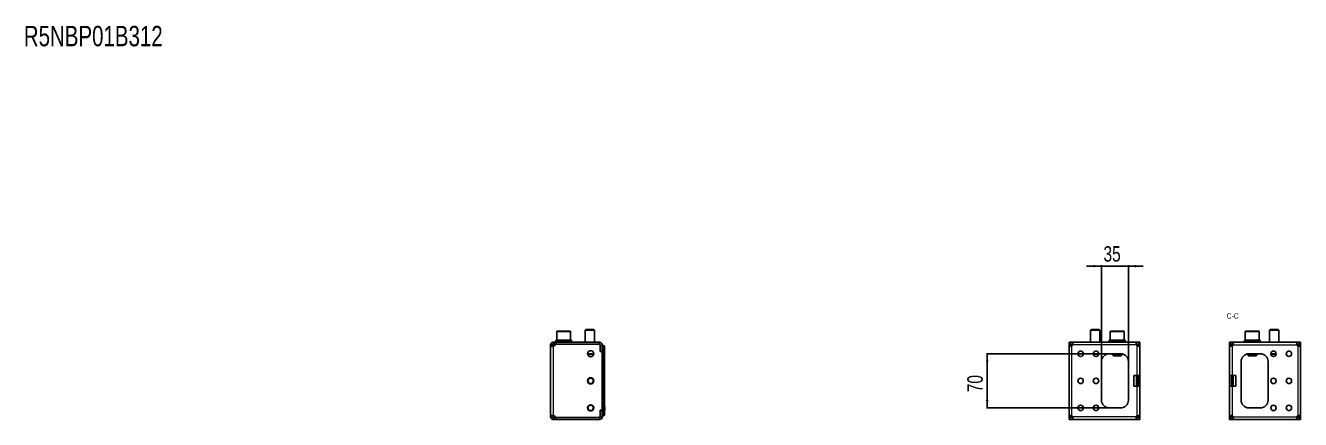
# Model space of a CAD drawing. Header units: millimetres. Extents: x 535 to 3880, y -1571 to 658.
# Drawn here: x 2228 to 3880, y 149 to 658 of the extents above; entities that cross this region are included whole.
import ezdxf

# ---------------------------------------------------------------- set-up
doc = ezdxf.new("R2010")
doc.units = ezdxf.units.MM
doc.layers.add('FORMAT', color=7, linetype='Continuous')
doc.styles.add('SLDTEXTSTYLE0', font='TXT', dxfattribs={"width": 0.75})
doc.dimstyles.new('SLDDIMSTYLE0', dxfattribs={"dimtxt": 20, "dimasz": 10, "dimexe": 0, "dimexo": 0.0625, "dimgap": 5, "dimtad": 2, "dimdec": 1, "dimrnd": 1e-09, "dimzin": 12, "dimdsep": 46, "dimtxsty": 'SLDTEXTSTYLE0', "dimsah": 1, "dimcen": 0.09, "dimadec": 0, "dimazin": 3, "dimtfac": 1, "dimtofl": 0, "dimtmove": 0, "dimatfit": 3, "dimfxl": 0, "dimfrac": 2, "dimtolj": 1, "dimtzin": 12, "dimarcsym": 0})
doc.dimstyles.new('SLDDIMSTYLE1', dxfattribs={"dimtxt": 20, "dimasz": 10, "dimexe": 0, "dimexo": 0.0625, "dimgap": 5, "dimtad": 2, "dimdec": 1, "dimrnd": 1e-09, "dimzin": 12, "dimdsep": 46, "dimtxsty": 'SLDTEXTSTYLE0', "dimsah": 1, "dimcen": 0.09, "dimadec": 0, "dimazin": 3, "dimtfac": 1, "dimtmove": 0, "dimatfit": 0, "dimfxl": 0, "dimfrac": 2, "dimtolj": 1, "dimtzin": 12, "dimarcsym": 0})

# ---------------------------------------------------------------- blocks, each defined once
blk = doc.blocks.new('_D_9')
at = {"layer": 'FORMAT'}
for p, q in [((3622.3, 347.1), (3603.1, 347.1)), ((3622.3, 223.6), (3622.3, 348.1)), ((3657.3, 347.1), (3622.3, 347.1)), ((3657.3, 223.6), (3657.3, 348.1)), ((3657.3, 347.1), (3676.5, 347.1))]:
    blk.add_line(p, q, dxfattribs=at)
for points in [[(3622.3, 347.1), (3612.3, 348.6), (3612.3, 345.5)], [(3657.3, 347.1), (3667.3, 345.5), (3667.3, 348.6)]]:
    blk.add_solid(points, dxfattribs=at)
at = {"layer": 'FORMAT', "insert": (3625, 372.9), "char_height": 20, "attachment_point": 1, "style": 'SLDTEXTSTYLE0'}
blk.add_mtext('35', dxfattribs=at)
blk = doc.blocks.new('_D_10')
at = {"layer": 'FORMAT'}
for p, q in [((3632.3, 233.6), (3473.3, 233.6)), ((3474.3, 163.6), (3474.3, 233.6)), ((3632.3, 163.6), (3473.3, 163.6))]:
    blk.add_line(p, q, dxfattribs=at)
for points in [[(3474.3, 233.6), (3472.8, 223.6), (3475.8, 223.6)], [(3474.3, 163.6), (3475.8, 173.6), (3472.8, 173.6)]]:
    blk.add_solid(points, dxfattribs=at)
at = {"layer": 'FORMAT', "insert": (3448.5, 183.8), "char_height": 20, "attachment_point": 1, "rotation": 90, "style": 'SLDTEXTSTYLE0'}
blk.add_mtext('70', dxfattribs=at)

msp = doc.modelspace()

# ---------------------------------------------------------------- linework, layer by layer
at = {"color": 7, "linetype": 'Continuous', "lineweight": 25}
for p, q in [((2954.5, 265.07), (2953.43, 264)), ((2964.35, 265.07), (2954.5, 265.07)), ((2965.43, 264), (2964.35, 265.07)), ((3609.39, 265.07), (3608.31, 264)), ((3619.24, 265.07), (3609.39, 265.07)), ((3620.31, 264), (3619.24, 265.07)), ((3841.39, 265.07), (3840.31, 264)), ((3851.24, 265.07), (3841.39, 265.07)), ((3852.31, 264), (3851.24, 265.07)), ((2911.93, 246.07), (2911.93, 248.57)), ((2914.33, 248.57), (2911.93, 248.57)), ((2914.33, 248.57), (2914.33, 246.07)), ((2914.33, 248.57), (2915.33, 248.57)), ((2915.18, 251.07), (2915.18, 250.07)), ((2915.18, 251.07), (2915.18, 250.82)), ((2915.98, 251.07), (2915.18, 251.07)), ((2915.18, 251.07), (2915.18, 251.07)), ((2915.18, 250.07), (2915.18, 250.32)), ((2915.98, 250.07), (2915.18, 250.07)), ((2915.18, 250.07), (2915.18, 250.07)), ((2971.93, 248.57), (2915.33, 248.57)), ((2915.98, 251.07), (2916.08, 251.07)), ((2915.98, 250.07), (2916.08, 250.07)), ((2916.08, 251.07), (2916.08, 250.82)), ((2918.22, 251.07), (2916.08, 251.07)), ((2916.08, 250.07), (2916.08, 250.32)), ((2918.22, 250.07), (2916.08, 250.07)), ((2916.43, 262.07), (2916.43, 251.07)), ((2917.43, 263.07), (2933.43, 263.07)), ((2918.22, 251.07), (2918.4, 251.07)), ((2918.22, 250.07), (2918.4, 250.07)), ((2918.4, 251.07), (2918.4, 250.82)), ((2921.55, 251.07), (2918.4, 251.07)), ((2918.4, 250.07), (2918.4, 250.32)), ((2921.55, 250.07), (2918.4, 250.07)), ((2919.43, 250.07), (2919.43, 248.57)), ((2921.55, 251.07), (2921.79, 251.07)), ((2921.55, 250.07), (2921.79, 250.07)), ((2921.79, 251.07), (2921.79, 250.82)), ((2925.48, 251.07), (2921.79, 251.07)), ((2921.79, 250.07), (2921.79, 250.32)), ((2925.48, 250.07), (2921.79, 250.07)), ((2925.48, 251.07), (2925.57, 251.07)), ((2925.48, 250.07), (2925.66, 250.07)), ((2925.66, 250.07), (2925.73, 250.07)), ((2925.69, 251.07), (2925.73, 251.07)), ((2925.73, 251.07), (2925.73, 250.82)), ((2929.4, 251.07), (2925.73, 251.07)), ((2925.73, 250.07), (2925.73, 250.32)), ((2929.4, 250.07), (2925.73, 250.07)), ((2929.4, 251.07), (2929.63, 251.07)), ((2929.4, 250.07), (2929.63, 250.07)), ((2929.63, 251.07), (2929.63, 250.82)), ((2932.71, 251.07), (2929.63, 251.07)), ((2929.63, 250.07), (2929.63, 250.32)), ((2932.71, 250.07), (2929.63, 250.07)), ((2931.43, 248.57), (2931.43, 250.07)), ((2932.71, 251.07), (2932.89, 251.07)), ((2932.71, 250.07), (2932.89, 250.07)), ((2932.89, 251.07), (2932.89, 250.82)), ((2934.92, 251.07), (2932.89, 251.07)), ((2932.89, 250.07), (2932.89, 250.32)), ((2934.92, 250.07), (2932.89, 250.07)), ((2934.43, 251.07), (2934.43, 262.07)), ((2934.92, 251.07), (2935.01, 251.07)), ((2934.92, 250.07), (2935.01, 250.07)), ((2935.01, 251.07), (2935.01, 250.82)), ((2935.68, 251.07), (2935.01, 251.07)), ((2935.01, 250.07), (2935.01, 250.32)), ((2935.68, 250.07), (2935.01, 250.07)), ((2935.68, 250.07), (2935.68, 251.07)), ((2953.43, 264), (2953.43, 248.57)), ((2965.43, 264), (2953.43, 264)), ((2965.43, 248.57), (2965.43, 264)), ((3580.31, 246.07), (3580.31, 248.57)), ((3580.31, 248.57), (3581.42, 248.57)), ((3585.15, 248.57), (3581.42, 248.57)), ((3667.48, 248.57), (3585.15, 248.57)), ((3585.15, 248.57), (3585.15, 246.36)), ((3608.31, 264), (3608.31, 248.57)), ((3620.31, 264), (3608.31, 264)), ((3620.31, 248.57), (3620.31, 264)), ((3632.56, 251.07), (3632.56, 250.07)), ((3632.56, 251.07), (3632.57, 251.07)), ((3632.56, 250.07), (3632.57, 250.07)), ((3632.57, 251.07), (3632.57, 250.82)), ((3633.4, 251.07), (3632.57, 251.07)), ((3632.57, 250.07), (3632.57, 250.32)), ((3633.4, 250.07), (3632.57, 250.07)), ((3633.4, 251.07), (3633.5, 251.07)), ((3633.4, 250.07), (3633.5, 250.07)), ((3633.5, 251.07), (3633.5, 250.82)), ((3635.67, 251.07), (3633.5, 251.07)), ((3633.5, 250.07), (3633.5, 250.32)), ((3635.67, 250.07), (3633.5, 250.07)), ((3633.81, 262.07), (3633.81, 251.07)), ((3634.81, 263.07), (3643.2, 263.07)), ((3635.67, 251.07), (3635.85, 251.07)), ((3635.67, 250.07), (3635.85, 250.07)), ((3635.85, 251.07), (3635.85, 250.82)), ((3639.02, 251.07), (3635.85, 251.07)), ((3635.85, 250.07), (3635.85, 250.32)), ((3639.02, 250.07), (3635.85, 250.07)), ((3636.81, 250.07), (3636.81, 248.57)), ((3639.02, 251.07), (3639.25, 251.07)), ((3639.02, 250.07), (3639.25, 250.07)), ((3639.25, 251.07), (3639.25, 250.82)), ((3642.95, 251.07), (3639.25, 251.07)), ((3639.25, 250.07), (3639.25, 250.32)), ((3642.95, 250.07), (3639.25, 250.07)), ((3642.95, 251.07), (3643.25, 251.07)), ((3642.95, 251.07), (3643.03, 251.07)), ((3642.95, 250.07), (3643.11, 250.07)), ((3643.11, 250.07), (3643.2, 250.07)), ((3643.16, 251.07), (3643.2, 251.07)), ((3643.2, 263.07), (3650.81, 263.07)), ((3643.2, 251.07), (3643.2, 250.82)), ((3646.87, 251.07), (3643.2, 251.07)), ((3643.2, 250.07), (3643.2, 250.32)), ((3646.87, 250.07), (3643.2, 250.07)), ((3646.87, 251.07), (3647.09, 251.07)), ((3646.87, 250.07), (3647.09, 250.07)), ((3647.09, 251.07), (3647.09, 250.82)), ((3650.16, 251.07), (3647.09, 251.07)), ((3647.09, 250.07), (3647.09, 250.32)), ((3650.16, 250.07), (3647.09, 250.07)), ((3648.81, 248.57), (3648.81, 250.07)), ((3650.16, 251.07), (3650.33, 251.07)), ((3650.16, 250.07), (3650.33, 250.07)), ((3650.33, 251.07), (3650.33, 250.82)), ((3652.34, 251.07), (3650.33, 251.07)), ((3650.33, 250.07), (3650.33, 250.32)), ((3652.34, 250.07), (3650.33, 250.07)), ((3651.81, 251.07), (3651.81, 262.07)), ((3652.34, 251.07), (3652.43, 251.07)), ((3652.34, 250.07), (3652.43, 250.07)), ((3652.43, 251.07), (3652.43, 250.82)), ((3653.06, 251.07), (3652.43, 251.07)), ((3652.43, 250.07), (3652.43, 250.32)), ((3653.06, 250.07), (3652.43, 250.07)), ((3653.06, 250.07), (3653.06, 251.07)), ((3667.48, 248.57), (3667.48, 246.28)), ((3671.2, 248.57), (3667.48, 248.57)), ((3671.2, 248.57), (3672.31, 248.57)), ((3672.31, 248.57), (3672.31, 246.07)), ((3788.31, 246.07), (3788.31, 248.57)), ((3788.31, 248.57), (3789.42, 248.57)), ((3793.15, 248.57), (3789.42, 248.57)), ((3793.15, 248.57), (3793.15, 246.36)), ((3875.48, 248.57), (3793.15, 248.57)), ((3807.56, 251.07), (3807.56, 250.07)), ((3807.56, 251.07), (3807.57, 251.07)), ((3807.56, 250.07), (3807.57, 250.07)), ((3807.57, 251.07), (3807.57, 250.82)), ((3808.4, 251.07), (3807.57, 251.07)), ((3807.57, 250.07), (3807.57, 250.32)), ((3808.4, 250.07), (3807.57, 250.07)), ((3808.4, 251.07), (3808.5, 251.07)), ((3808.4, 250.07), (3808.5, 250.07)), ((3808.5, 251.07), (3808.5, 250.82)), ((3810.67, 251.07), (3808.5, 251.07)), ((3808.5, 250.07), (3808.5, 250.32)), ((3810.67, 250.07), (3808.5, 250.07)), ((3808.81, 262.07), (3808.81, 251.07)), ((3809.81, 263.07), (3818.15, 263.07)), ((3810.67, 251.07), (3810.85, 251.07)), ((3810.67, 250.07), (3810.85, 250.07)), ((3810.85, 251.07), (3810.85, 250.82)), ((3814.03, 251.07), (3810.85, 251.07)), ((3810.85, 250.07), (3810.85, 250.32)), ((3814.03, 250.07), (3810.85, 250.07)), ((3811.81, 250.07), (3811.81, 248.57)), ((3814.03, 251.07), (3814.26, 251.07)), ((3814.03, 250.07), (3814.26, 250.07)), ((3814.26, 251.07), (3814.26, 250.82)), ((3817.96, 251.07), (3814.26, 251.07)), ((3814.26, 250.07), (3814.26, 250.32)), ((3817.96, 250.07), (3814.26, 250.07)), ((3817.96, 251.07), (3818.2, 251.07)), ((3817.96, 251.07), (3818.04, 251.07)), ((3817.96, 250.07), (3818.11, 250.07)), ((3818.11, 250.07), (3818.21, 250.07)), ((3818.15, 263.07), (3825.81, 263.07)), ((3818.16, 251.07), (3818.21, 251.07)), ((3818.21, 251.07), (3818.21, 250.82)), ((3821.87, 251.07), (3818.21, 251.07)), ((3818.21, 250.07), (3818.21, 250.32)), ((3821.87, 250.07), (3818.21, 250.07)), ((3821.87, 251.07), (3822.1, 251.07)), ((3821.87, 250.07), (3822.1, 250.07)), ((3822.1, 251.07), (3822.1, 250.82)), ((3825.16, 251.07), (3822.1, 251.07)), ((3822.1, 250.07), (3822.1, 250.32)), ((3825.16, 250.07), (3822.1, 250.07)), ((3823.81, 248.57), (3823.81, 250.07)), ((3825.16, 251.07), (3825.34, 251.07)), ((3825.16, 250.07), (3825.34, 250.07)), ((3825.34, 251.07), (3825.34, 250.82)), ((3827.34, 251.07), (3825.34, 251.07)), ((3825.34, 250.07), (3825.34, 250.32)), ((3827.34, 250.07), (3825.34, 250.07)), ((3826.81, 251.07), (3826.81, 262.07)), ((3827.34, 251.07), (3827.43, 251.07)), ((3827.34, 250.07), (3827.43, 250.07)), ((3827.43, 251.07), (3827.43, 250.82)), ((3828.06, 251.07), (3827.43, 251.07)), ((3827.43, 250.07), (3827.43, 250.32)), ((3828.06, 250.07), (3827.43, 250.07)), ((3828.06, 250.07), (3828.06, 251.07)), ((3840.31, 264), (3840.31, 248.57)), ((3852.31, 264), (3840.31, 264)), ((3852.31, 248.57), (3852.31, 264)), ((3875.48, 246.28), (3875.48, 248.57)), ((3879.2, 248.57), (3875.48, 248.57)), ((3879.2, 248.57), (3880.31, 248.57)), ((3880.31, 248.57), (3880.31, 246.07)), ((2908.43, 245.07), (2908.43, 243.85)), ((2910.93, 245.07), (2908.43, 245.07)), ((2908.43, 243.85), (2908.43, 153.3)), ((2910.93, 243.85), (2908.43, 243.85)), ((2910.93, 245.07), (2910.93, 243.85)), ((2914.33, 246.07), (2911.93, 246.07)), ((2915.33, 246.07), (2914.33, 246.07)), ((2915.33, 246.07), (2971.93, 246.07)), ((2915.35, 245.97), (2970.33, 245.97)), ((2949.18, 246.07), (2949.18, 245.97)), ((2949.47, 246.07), (2949.47, 245.97)), ((2951.16, 246.07), (2951.16, 245.97)), ((2954.1, 246.07), (2954.1, 245.97)), ((2964.4, 233.07), (2956.46, 233.07)), ((2957.86, 246.07), (2957.86, 245.97)), ((2961.86, 246.07), (2961.86, 245.97)), ((2965.48, 246.07), (2965.48, 245.97)), ((2968.19, 246.07), (2968.19, 245.97)), ((2969.56, 246.07), (2969.56, 245.97)), ((2969.68, 245.97), (2969.68, 246.07)), ((2972.83, 236.47), (2972.83, 243.47)), ((2972.83, 238.05), (2972.93, 237.84)), ((2975.43, 236.47), (2972.83, 236.47)), ((2972.93, 245.07), (2972.93, 237.12)), ((2975.43, 237.12), (2972.93, 237.12)), ((2975.43, 245.07), (2975.43, 237.12)), ((2975.43, 244.82), (2975.63, 244.82)), ((2975.43, 155.1), (2975.43, 242.55)), ((2975.43, 236.47), (2975.43, 160.67)), ((2975.63, 244.82), (2977.32, 244.37)), ((2975.63, 155.72), (2975.63, 241.93)), ((2978.43, 241.47), (2978.43, 242.92)), ((2978.43, 241.47), (2978.43, 167.03)), ((3581.42, 246.07), (3580.31, 246.07)), ((3580.31, 246.07), (3580.31, 245.97)), ((3580.31, 245.97), (3582.81, 245.97)), ((3580.31, 245.36), (3580.31, 245.97)), ((3580.31, 245.36), (3580.31, 243.3)), ((3580.31, 153.85), (3580.31, 243.3)), ((3580.31, 243.3), (3581.41, 243.3)), ((3585.15, 246.07), (3581.42, 246.07)), ((3582.81, 245.97), (3582.81, 245.36)), ((3582.81, 245.36), (3582.81, 243.54)), ((3618.78, 233.07), (3611.85, 233.07)), ((3647.31, 233.57), (3632.31, 233.57)), ((3633.98, 233.48), (3633.96, 233.48)), ((3633.98, 233.47), (3633.98, 233.48)), ((3634.08, 233.47), (3633.98, 233.47)), ((3634.08, 233.57), (3634.08, 233.47)), ((3637.34, 233.47), (3634.08, 233.47)), ((3636.81, 233.47), (3636.81, 232.15)), ((3636.81, 232.15), (3637.89, 231.07)), ((3636.81, 232.15), (3643.11, 232.15)), ((3637.34, 233.47), (3639.24, 233.47)), ((3639.79, 233.47), (3639.24, 233.47)), ((3645.84, 233.47), (3639.79, 233.47)), ((3643.11, 232.15), (3648.81, 232.15)), ((3646.39, 233.47), (3645.84, 233.47)), ((3646.39, 233.47), (3648.29, 233.47)), ((3647.74, 231.07), (3648.81, 232.15)), ((3648.72, 233.47), (3648.29, 233.47)), ((3648.81, 232.15), (3648.81, 233.46)), ((3671.2, 246.07), (3667.48, 246.07)), ((3669.81, 245.97), (3672.31, 245.97)), ((3669.81, 245.36), (3669.81, 245.97)), ((3669.81, 243.53), (3669.81, 245.36)), ((3672.31, 243.3), (3671.18, 243.3)), ((3672.31, 246.07), (3671.2, 246.07)), ((3672.31, 245.97), (3672.31, 246.07)), ((3672.31, 245.97), (3672.31, 245.36)), ((3672.31, 243.3), (3672.31, 245.36)), ((3672.31, 205.57), (3672.31, 243.3)), ((3789.42, 246.07), (3788.31, 246.07)), ((3788.31, 246.07), (3788.31, 245.97)), ((3788.31, 245.97), (3790.81, 245.97)), ((3788.31, 245.36), (3788.31, 245.97)), ((3788.31, 245.36), (3788.31, 243.3)), ((3788.31, 243.3), (3789.41, 243.3)), ((3788.31, 243.3), (3788.31, 205.57)), ((3793.15, 246.07), (3789.42, 246.07)), ((3790.81, 245.97), (3790.81, 245.36)), ((3790.81, 245.36), (3790.81, 243.54)), ((3811.81, 233.46), (3811.81, 232.15)), ((3811.81, 232.15), (3812.89, 231.07)), ((3811.81, 232.15), (3818.07, 232.15)), ((3812.34, 233.47), (3814.24, 233.47)), ((3828.31, 233.57), (3813.31, 233.57)), ((3814.79, 233.47), (3814.24, 233.47)), ((3820.84, 233.47), (3814.79, 233.47)), ((3818.07, 232.15), (3823.81, 232.15)), ((3821.39, 233.47), (3820.84, 233.47)), ((3821.39, 233.47), (3823.29, 233.47)), ((3822.74, 231.07), (3823.81, 232.15)), ((3826.54, 233.47), (3823.29, 233.47)), ((3823.81, 232.15), (3823.81, 233.47)), ((3826.54, 233.47), (3826.54, 233.57)), ((3826.64, 233.47), (3826.54, 233.47)), ((3826.66, 233.48), (3826.64, 233.48)), ((3826.64, 233.47), (3826.64, 233.48)), ((3848.78, 233.07), (3841.85, 233.07)), ((3879.2, 246.07), (3875.48, 246.07)), ((3877.81, 245.97), (3880.31, 245.97)), ((3877.81, 245.36), (3877.81, 245.97)), ((3877.81, 243.53), (3877.81, 245.36)), ((3879.18, 243.3), (3880.31, 243.3)), ((3880.31, 246.07), (3879.2, 246.07)), ((3880.31, 245.97), (3880.31, 246.07)), ((3880.31, 245.97), (3880.31, 245.36)), ((3880.31, 243.3), (3880.31, 245.36)), ((3880.31, 243.3), (3880.31, 153.85)), ((3622.31, 223.57), (3622.31, 173.57)), ((3637.89, 231.07), (3643.05, 231.07)), ((3643.05, 231.07), (3647.74, 231.07)), ((3657.31, 173.57), (3657.31, 223.57)), ((3803.31, 223.57), (3803.31, 173.57)), ((3812.89, 231.07), (3818.02, 231.07)), ((3818.02, 231.07), (3822.74, 231.07)), ((3838.31, 173.57), (3838.31, 223.57)), ((3664.31, 205.57), (3668.81, 205.57)), ((3664.31, 205.57), (3664.31, 191.57)), ((3672.31, 205.57), (3668.81, 205.57)), ((3669.81, 191.57), (3669.81, 205.57)), ((3672.31, 191.57), (3672.31, 205.57)), ((3791.81, 205.57), (3788.31, 205.57)), ((3788.31, 205.57), (3788.31, 191.57)), ((3790.81, 205.57), (3790.81, 191.57)), ((3796.31, 205.57), (3791.81, 205.57)), ((3796.31, 191.57), (3796.31, 205.57)), ((3664.31, 191.57), (3668.81, 191.57)), ((3668.81, 191.57), (3672.31, 191.57)), ((3672.31, 153.85), (3672.31, 191.57)), ((3788.31, 191.57), (3791.81, 191.57)), ((3788.31, 191.57), (3788.31, 153.85)), ((3796.31, 191.57), (3791.81, 191.57)), ((2978.43, 167.03), (2978.43, 158.82)), ((2908.43, 153.3), (2910.93, 153.3)), ((2908.43, 153.3), (2908.43, 152.07)), ((2908.43, 152.07), (2910.93, 152.07)), ((2910.93, 153.3), (2910.93, 152.07)), ((2911.93, 148.57), (2911.93, 151.07)), ((2911.93, 151.07), (2914.33, 151.07)), ((2914.33, 151.07), (2914.33, 148.57)), ((2914.33, 151.07), (2915.33, 151.07)), ((2971.93, 151.07), (2915.33, 151.07)), ((2970.33, 151.17), (2915.35, 151.17)), ((2972.83, 160.67), (2975.43, 160.67)), ((2972.83, 153.67), (2972.83, 160.67)), ((2972.83, 159.6), (2972.93, 159.81)), ((2972.93, 160.02), (2972.93, 152.07)), ((2975.43, 160.02), (2972.93, 160.02)), ((2975.43, 160.02), (2975.43, 152.07)), ((2975.63, 152.82), (2975.43, 152.82)), ((2977.32, 153.28), (2975.63, 152.82)), ((2978.63, 165.08), (2978.43, 165.08)), ((2978.63, 165.04), (2978.43, 165.04)), ((2978.63, 165.03), (2978.43, 165.03)), ((2978.63, 160.82), (2978.43, 160.82)), ((2978.63, 160.77), (2978.43, 160.77)), ((2978.43, 158.82), (2978.43, 156.17)), ((2978.43, 154.73), (2978.43, 156.17)), ((2978.63, 164.59), (2978.63, 161.26)), ((3581.45, 153.85), (3580.31, 153.85)), ((3580.31, 153.85), (3580.31, 151.79)), ((3580.31, 151.17), (3580.31, 151.79)), ((3582.81, 151.17), (3580.31, 151.17)), ((3580.31, 151.17), (3580.31, 151.07)), ((3580.31, 148.57), (3580.31, 151.07)), ((3580.31, 151.07), (3581.42, 151.07)), ((3581.42, 151.07), (3585.15, 151.07)), ((3582.81, 153.62), (3582.81, 151.79)), ((3582.81, 151.79), (3582.81, 151.17)), ((3585.15, 150.87), (3585.15, 148.57)), ((3632.31, 163.57), (3647.31, 163.57)), ((3667.48, 151.07), (3671.2, 151.07)), ((3667.48, 148.57), (3667.48, 150.79)), ((3669.81, 151.79), (3669.81, 153.6)), ((3669.81, 151.17), (3669.81, 151.79)), ((3672.31, 151.17), (3669.81, 151.17)), ((3671.2, 151.07), (3672.31, 151.07)), ((3672.31, 153.85), (3671.22, 153.85)), ((3672.31, 151.79), (3672.31, 153.85)), ((3672.31, 151.79), (3672.31, 151.17)), ((3672.31, 151.07), (3672.31, 151.17)), ((3672.31, 151.07), (3672.31, 148.57)), ((3788.31, 153.85), (3789.45, 153.85)), ((3788.31, 153.85), (3788.31, 151.79)), ((3788.31, 151.17), (3788.31, 151.79)), ((3790.81, 151.17), (3788.31, 151.17)), ((3788.31, 151.17), (3788.31, 151.07)), ((3788.31, 148.57), (3788.31, 151.07)), ((3788.31, 151.07), (3789.42, 151.07)), ((3789.42, 151.07), (3793.15, 151.07)), ((3790.81, 153.62), (3790.81, 151.79)), ((3790.81, 151.79), (3790.81, 151.17)), ((3793.15, 148.57), (3793.15, 150.87)), ((3813.31, 163.57), (3828.31, 163.57)), ((3875.48, 151.07), (3879.2, 151.07)), ((3875.48, 148.57), (3875.48, 150.79)), ((3877.81, 151.79), (3877.81, 153.6)), ((3877.81, 151.17), (3877.81, 151.79)), ((3880.31, 151.17), (3877.81, 151.17)), ((3879.2, 151.07), (3880.31, 151.07)), ((3880.31, 153.85), (3879.22, 153.85)), ((3880.31, 151.79), (3880.31, 153.85)), ((3880.31, 151.79), (3880.31, 151.17)), ((3880.31, 151.07), (3880.31, 151.17)), ((3880.31, 151.07), (3880.31, 148.57)), ((2911.93, 148.57), (2914.33, 148.57)), ((2915.33, 148.57), (2914.33, 148.57)), ((2915.33, 148.57), (2971.93, 148.57)), ((3581.42, 148.57), (3580.31, 148.57)), ((3581.42, 148.57), (3585.15, 148.57)), ((3585.15, 148.57), (3667.48, 148.57)), ((3667.48, 148.57), (3671.2, 148.57)), ((3672.31, 148.57), (3671.2, 148.57)), ((3789.42, 148.57), (3788.31, 148.57)), ((3789.42, 148.57), (3793.15, 148.57)), ((3793.15, 148.57), (3875.48, 148.57)), ((3875.48, 148.57), (3879.2, 148.57)), ((3880.31, 148.57), (3879.2, 148.57))]:
    msp.add_line(p, q, dxfattribs=at)
at = {"color": 8, "linetype": 'Continuous', "lineweight": 18}
for p, q in [((2915.33, 248.57), (2915.33, 246.07)), ((2934.43, 262.07), (2916.43, 262.07)), ((2971.93, 246.07), (2971.93, 248.57)), ((3581.42, 248.57), (3581.42, 246.07)), ((3643.25, 262.07), (3633.81, 262.07)), ((3651.81, 262.07), (3643.25, 262.07)), ((3671.2, 246.07), (3671.2, 248.57)), ((3789.42, 248.57), (3789.42, 246.07)), ((3818.2, 262.07), (3808.81, 262.07)), ((3826.81, 262.07), (3818.2, 262.07)), ((3879.2, 246.07), (3879.2, 248.57)), ((2911.93, 243.3), (2911.93, 153.85)), ((2956.46, 234.07), (2964.4, 234.07)), ((2972.93, 245.07), (2975.43, 245.07)), ((2975.23, 236.47), (2975.23, 237.12)), ((2977.32, 241.47), (2975.63, 241.93)), ((2977.32, 156.17), (2977.32, 241.47)), ((2978.43, 241.47), (2977.32, 241.47)), ((3582.81, 245.36), (3580.31, 245.36)), ((3582.81, 245.07), (3584.9, 245.07)), ((3583.81, 153.3), (3583.81, 243.85)), ((3667.73, 245.07), (3584.9, 245.07)), ((3611.85, 234.07), (3618.78, 234.07)), ((3639.24, 233.57), (3639.24, 233.47)), ((3639.79, 233.57), (3639.79, 233.47)), ((3645.84, 233.57), (3645.84, 233.47)), ((3646.39, 233.57), (3646.39, 233.47)), ((3667.73, 245.07), (3669.81, 245.07)), ((3668.81, 205.57), (3668.81, 243.85)), ((3672.31, 245.36), (3669.81, 245.36)), ((3790.81, 245.36), (3788.31, 245.36)), ((3790.81, 245.07), (3792.9, 245.07)), ((3791.81, 243.85), (3791.81, 205.57)), ((3792.9, 245.07), (3875.73, 245.07)), ((3814.24, 233.57), (3814.24, 233.47)), ((3814.79, 233.57), (3814.79, 233.47)), ((3820.84, 233.57), (3820.84, 233.47)), ((3821.39, 233.57), (3821.39, 233.47)), ((3841.85, 234.07), (3848.78, 234.07)), ((3875.73, 245.07), (3877.81, 245.07)), ((3876.81, 243.85), (3876.81, 153.3)), ((3880.31, 245.36), (3877.81, 245.36)), ((3667.62, 191.57), (3667.62, 205.57)), ((3667.82, 205.57), (3667.82, 191.57)), ((3667.92, 191.57), (3667.92, 205.57)), ((3668.12, 205.57), (3668.12, 191.57)), ((3669, 191.57), (3669, 205.57)), ((3669.2, 205.57), (3669.2, 191.57)), ((3669.31, 191.57), (3669.31, 205.57)), ((3669.51, 205.57), (3669.51, 191.57)), ((3791.12, 191.57), (3791.12, 205.57)), ((3791.32, 205.57), (3791.32, 191.57)), ((3791.42, 191.57), (3791.42, 205.57)), ((3791.62, 205.57), (3791.62, 191.57)), ((3792.5, 191.57), (3792.5, 205.57)), ((3792.7, 205.57), (3792.7, 191.57)), ((3792.81, 191.57), (3792.81, 205.57)), ((3793.01, 205.57), (3793.01, 191.57)), ((3668.81, 153.3), (3668.81, 191.57)), ((3791.81, 191.57), (3791.81, 153.3)), ((2915.33, 151.07), (2915.33, 148.57)), ((2971.93, 151.07), (2971.93, 148.57)), ((2972.93, 152.07), (2975.43, 152.07)), ((2975.23, 160.02), (2975.23, 160.67)), ((2975.63, 155.72), (2977.32, 156.17)), ((2977.32, 156.17), (2978.43, 156.17)), ((2978.63, 164.59), (2978.43, 164.59)), ((2978.63, 161.26), (2978.43, 161.26)), ((3580.31, 151.79), (3582.81, 151.79)), ((3581.42, 151.07), (3581.42, 148.57)), ((3584.9, 152.07), (3582.81, 152.07)), ((3667.73, 152.07), (3584.9, 152.07)), ((3669.81, 152.07), (3667.73, 152.07)), ((3669.81, 151.79), (3672.31, 151.79)), ((3671.2, 148.57), (3671.2, 151.07)), ((3788.31, 151.79), (3790.81, 151.79)), ((3789.42, 151.07), (3789.42, 148.57)), ((3792.9, 152.07), (3790.81, 152.07)), ((3792.9, 152.07), (3875.73, 152.07)), ((3877.81, 152.07), (3875.73, 152.07)), ((3877.81, 151.79), (3880.31, 151.79)), ((3879.2, 148.57), (3879.2, 151.07))]:
    msp.add_line(p, q, dxfattribs=at)
at = {"color": 7, "linetype": 'Continuous', "lineweight": 25}
for centre, radius in [((2960.43, 233.57), 4), ((3595.31, 233.57), 3.5), ((3615.31, 233.57), 3.5), ((3845.31, 233.57), 3.5), ((3865.31, 233.57), 3.5), ((2960.43, 198.57), 4), ((2960.43, 198.57), 3.5), ((3595.31, 198.57), 3.5), ((3615.31, 198.57), 3.5), ((3845.31, 198.57), 3.5), ((3865.31, 198.57), 3.5), ((2960.43, 163.57), 4), ((2960.43, 163.57), 3.5), ((3595.31, 163.57), 3.5), ((3615.31, 163.57), 3.5), ((3845.31, 163.57), 3.5), ((3865.31, 163.57), 3.5)]:
    msp.add_circle(centre, radius, dxfattribs=at)
for centre, radius, start, end in [((2917.43, 262.07), 1, 90, 180), ((2933.43, 262.07), 1, 0, 90), ((2971.93, 245.07), 3.5, 0, 90), ((3634.81, 262.07), 1, 90, 180), ((3650.81, 262.07), 1, 0, 90), ((3809.81, 262.07), 1, 90, 180), ((3825.81, 262.07), 1, 0, 90), ((2911.21, 246.72), 3.5, 281.89481, 337.11462), ((2915.35, 244.97), 1, 90, 157.11462), ((2918.08, 245.72), 0.35, 45.58469, 90), ((2932.78, 245.72), 0.35, 90, 134.41531), ((2960.43, 233.57), 3.5, 188.21321, 351.78679), ((2970.33, 243.47), 2.5, 360, 90), ((2971.93, 245.07), 1, 0, 90), ((2976.93, 242.92), 1.5, 0, 75), ((3581.81, 246.72), 3.5, 304.8499, 331.87293), ((3632.31, 223.57), 10, 90, 180), ((3647.31, 223.57), 10, 0, 90), ((3670.81, 246.72), 3.5, 208.12707, 235.1501), ((3789.81, 246.72), 3.5, 304.8499, 331.87293), ((3813.31, 223.57), 10, 90, 180), ((3828.31, 223.57), 10, 0, 90), ((3878.81, 246.72), 3.5, 208.12707, 235.1501), ((3632.31, 173.57), 10, 180, 270), ((3647.31, 173.57), 10, 270, 0), ((3813.31, 173.57), 10, 180, 270), ((3828.31, 173.57), 10, 270, 0), ((2911.21, 150.42), 3.5, 22.88538, 78.10519), ((2915.35, 152.17), 1, 202.88538, 270), ((2918.08, 151.42), 0.35, 270, 314.41531), ((2932.78, 151.42), 0.35, 225.58469, 270), ((2970.33, 153.67), 2.5, 270, 0), ((2971.93, 152.07), 1, 270, 360), ((2971.93, 152.07), 3.5, 270, 360), ((2976.93, 154.73), 1.5, 285, 0), ((3581.81, 150.42), 3.5, 28.12707, 55.1501), ((3670.81, 150.42), 3.5, 124.8499, 151.87293), ((3789.81, 150.42), 3.5, 28.12707, 55.1501), ((3878.81, 150.42), 3.5, 124.8499, 151.87293)]:
    msp.add_arc(centre, radius, start, end, dxfattribs=at)
for centre, major_axis, start_param, end_param in [((2964.04, 244.82), (11.57, -3.1), 0.0670375, 0.2530722), ((2964.04, 152.82), (11.57, 3.1), 6.0301131, 6.2161478)]:
    msp.add_ellipse(centre, major_axis=major_axis, ratio=0.2505628, start_param=start_param, end_param=end_param, dxfattribs=at)
at = {"color": 8, "linetype": 'Continuous', "lineweight": 18}
for centre, major_axis, start_param, end_param in [((2976.93, 241.37), (0.38, 3), 4.762686, 6.2664448), ((2976.93, 156.28), (-0.38, 3), 3.1583332, 4.662092)]:
    msp.add_ellipse(centre, major_axis=major_axis, ratio=0.1230384, start_param=start_param, end_param=end_param, dxfattribs=at)
at = {"color": 7, "linetype": 'Continuous', "lineweight": 25}
for points, knots in [([(2911.93, 248.57), (2911.63, 248.55), (2911.08, 248.51), (2910.18, 248.16), (2909.3, 247.49), (2908.57, 246.38), (2908.48, 245.52), (2908.43, 245.07)], [0, 0, 0, 0, 0.16069, 0.3013121, 0.5219513, 0.7535732, 1, 1, 1, 1]), ([(2915.18, 250.82), (2915.18, 250.87), (2915.18, 250.93), (2915.18, 251.01), (2915.18, 251.05), (2915.18, 251.07)], [0, 0, 0, 0, 0.49998083, 0.7499881, 1, 1, 1, 1]), ([(2915.18, 250.07), (2915.18, 250.1), (2915.18, 250.14), (2915.18, 250.22), (2915.18, 250.28), (2915.18, 250.32)], [0, 0, 0, 0, 0.2501401, 0.5002802, 1, 1, 1, 1]), ([(2916.08, 250.82), (2916.06, 250.87), (2916.04, 250.93), (2916, 251.01), (2915.99, 251.05), (2915.98, 251.07)], [0, 0, 0, 0, 0.4999808, 0.7499881, 1, 1, 1, 1]), ([(2915.98, 250.07), (2915.99, 250.1), (2916, 250.14), (2916.04, 250.22), (2916.06, 250.28), (2916.08, 250.32)], [0, 0, 0, 0, 0.2501401, 0.5002802, 1, 1, 1, 1]), ([(2918.4, 250.82), (2918.37, 250.87), (2918.32, 250.93), (2918.26, 251.01), (2918.23, 251.05), (2918.22, 251.07)], [0, 0, 0, 0, 0.4999808, 0.7499881, 1, 1, 1, 1]), ([(2918.22, 250.07), (2918.23, 250.1), (2918.26, 250.14), (2918.32, 250.22), (2918.37, 250.28), (2918.4, 250.32)], [0, 0, 0, 0, 0.2501401, 0.5002802, 1, 1, 1, 1]), ([(2921.79, 250.82), (2921.75, 250.87), (2921.69, 250.93), (2921.61, 251.01), (2921.57, 251.05), (2921.55, 251.07)], [0, 0, 0, 0, 0.4999808, 0.7499881, 1, 1, 1, 1]), ([(2921.55, 250.07), (2921.57, 250.1), (2921.61, 250.14), (2921.69, 250.22), (2921.75, 250.28), (2921.79, 250.32)], [0, 0, 0, 0, 0.2501401, 0.5002802, 1, 1, 1, 1]), ([(2925.73, 250.82), (2925.69, 250.87), (2925.63, 250.93), (2925.54, 251.01), (2925.5, 251.05), (2925.48, 251.07)], [0, 0, 0, 0, 0.49998083, 0.7499881, 1, 1, 1, 1]), ([(2925.48, 250.07), (2925.5, 250.1), (2925.54, 250.14), (2925.63, 250.22), (2925.69, 250.28), (2925.73, 250.32)], [0, 0, 0, 0, 0.25014008, 0.50028016, 1, 1, 1, 1]), ([(2925.73, 250.82), (2925.72, 250.9), (2925.69, 251.03), (2925.67, 251.06), (2925.66, 251.07)], [0, 0, 0, 0, 0.5617942, 1, 1, 1, 1]), ([(2925.73, 250.32), (2925.72, 250.25), (2925.69, 250.12), (2925.67, 250.09), (2925.66, 250.07)], [0, 0, 0, 0, 0.5617942, 1, 1, 1, 1]), ([(2929.63, 250.82), (2929.59, 250.87), (2929.53, 250.93), (2929.46, 251.01), (2929.42, 251.05), (2929.4, 251.07)], [0, 0, 0, 0, 0.4999808, 0.7499881, 1, 1, 1, 1]), ([(2929.4, 250.07), (2929.42, 250.1), (2929.46, 250.14), (2929.53, 250.22), (2929.59, 250.28), (2929.63, 250.32)], [0, 0, 0, 0, 0.2501401, 0.5002802, 1, 1, 1, 1]), ([(2932.89, 250.82), (2932.86, 250.87), (2932.81, 250.93), (2932.76, 251.01), (2932.73, 251.05), (2932.71, 251.07)], [0, 0, 0, 0, 0.49998083, 0.7499881, 1, 1, 1, 1]), ([(2932.71, 250.07), (2932.73, 250.1), (2932.76, 250.14), (2932.81, 250.22), (2932.86, 250.28), (2932.89, 250.32)], [0, 0, 0, 0, 0.2501401, 0.5002802, 1, 1, 1, 1]), ([(2935.01, 250.82), (2934.99, 250.87), (2934.97, 250.93), (2934.94, 251.01), (2934.93, 251.05), (2934.92, 251.07)], [0, 0, 0, 0, 0.4999808, 0.7499881, 1, 1, 1, 1]), ([(2934.92, 250.07), (2934.93, 250.1), (2934.94, 250.14), (2934.97, 250.22), (2934.99, 250.28), (2935.01, 250.32)], [0, 0, 0, 0, 0.2501401, 0.5002802, 1, 1, 1, 1]), ([(3584.9, 245.07), (3584.95, 245.33), (3585.05, 245.83), (3585.2, 246.65), (3585.3, 247.36), (3585.32, 247.92), (3585.3, 248.28), (3585.24, 248.53), (3585.18, 248.56), (3585.15, 248.57)], [0, 0, 0, 0, 0.1440667, 0.2712756, 0.4749075, 0.5979974, 0.7263376, 0.8602454, 1, 1, 1, 1]), ([(3632.57, 250.82), (3632.57, 250.87), (3632.57, 250.93), (3632.57, 251.01), (3632.57, 251.05), (3632.56, 251.07)], [0, 0, 0, 0, 0.4999808, 0.7499881, 1, 1, 1, 1]), ([(3632.56, 250.07), (3632.57, 250.1), (3632.57, 250.14), (3632.57, 250.22), (3632.57, 250.28), (3632.57, 250.32)], [0, 0, 0, 0, 0.2501401, 0.5002802, 1, 1, 1, 1]), ([(3633.5, 250.82), (3633.48, 250.87), (3633.46, 250.93), (3633.42, 251.01), (3633.41, 251.05), (3633.4, 251.07)], [0, 0, 0, 0, 0.4999808, 0.7499881, 1, 1, 1, 1]), ([(3633.4, 250.07), (3633.41, 250.1), (3633.42, 250.14), (3633.46, 250.22), (3633.48, 250.28), (3633.5, 250.32)], [0, 0, 0, 0, 0.2501401, 0.5002802, 1, 1, 1, 1]), ([(3635.85, 250.82), (3635.82, 250.87), (3635.77, 250.93), (3635.71, 251.01), (3635.68, 251.05), (3635.67, 251.07)], [0, 0, 0, 0, 0.4999808, 0.7499881, 1, 1, 1, 1]), ([(3635.67, 250.07), (3635.68, 250.1), (3635.71, 250.14), (3635.77, 250.22), (3635.82, 250.28), (3635.85, 250.32)], [0, 0, 0, 0, 0.2501401, 0.5002802, 1, 1, 1, 1]), ([(3639.25, 250.82), (3639.22, 250.87), (3639.16, 250.93), (3639.08, 251.01), (3639.04, 251.05), (3639.02, 251.07)], [0, 0, 0, 0, 0.49998083, 0.7499881, 1, 1, 1, 1]), ([(3639.02, 250.07), (3639.04, 250.1), (3639.08, 250.14), (3639.16, 250.22), (3639.22, 250.28), (3639.25, 250.32)], [0, 0, 0, 0, 0.2501401, 0.5002802, 1, 1, 1, 1]), ([(3643.2, 250.82), (3643.16, 250.87), (3643.1, 250.93), (3643.02, 251.01), (3642.98, 251.05), (3642.95, 251.07)], [0, 0, 0, 0, 0.49998083, 0.7499881, 1, 1, 1, 1]), ([(3642.95, 250.07), (3642.98, 250.1), (3643.02, 250.14), (3643.1, 250.22), (3643.16, 250.28), (3643.2, 250.32)], [0, 0, 0, 0, 0.2501401, 0.5002802, 1, 1, 1, 1]), ([(3643.2, 250.82), (3643.19, 250.9), (3643.15, 251.03), (3643.12, 251.06), (3643.11, 251.07)], [0, 0, 0, 0, 0.5617942, 1, 1, 1, 1]), ([(3643.2, 250.32), (3643.19, 250.25), (3643.15, 250.12), (3643.12, 250.09), (3643.11, 250.07)], [0, 0, 0, 0, 0.5617942, 1, 1, 1, 1]), ([(3647.09, 250.82), (3647.06, 250.87), (3647, 250.93), (3646.92, 251.01), (3646.89, 251.05), (3646.87, 251.07)], [0, 0, 0, 0, 0.49998083, 0.7499881, 1, 1, 1, 1]), ([(3646.87, 250.07), (3646.89, 250.1), (3646.92, 250.14), (3647, 250.22), (3647.06, 250.28), (3647.09, 250.32)], [0, 0, 0, 0, 0.25014008, 0.50028016, 1, 1, 1, 1]), ([(3650.33, 250.82), (3650.3, 250.87), (3650.26, 250.93), (3650.2, 251.01), (3650.17, 251.05), (3650.16, 251.07)], [0, 0, 0, 0, 0.49998083, 0.7499881, 1, 1, 1, 1]), ([(3650.16, 250.07), (3650.17, 250.1), (3650.2, 250.14), (3650.26, 250.22), (3650.3, 250.28), (3650.33, 250.32)], [0, 0, 0, 0, 0.2501401, 0.5002802, 1, 1, 1, 1]), ([(3652.43, 250.82), (3652.41, 250.87), (3652.39, 250.93), (3652.36, 251.01), (3652.34, 251.05), (3652.34, 251.07)], [0, 0, 0, 0, 0.49998083, 0.7499881, 1, 1, 1, 1]), ([(3652.34, 250.07), (3652.34, 250.1), (3652.36, 250.14), (3652.39, 250.22), (3652.41, 250.28), (3652.43, 250.32)], [0, 0, 0, 0, 0.2501401, 0.5002802, 1, 1, 1, 1]), ([(3667.48, 248.57), (3667.45, 248.55), (3667.4, 248.51), (3667.33, 248.16), (3667.3, 247.49), (3667.44, 246.38), (3667.63, 245.52), (3667.73, 245.07)], [0, 0, 0, 0, 0.16069, 0.3013121, 0.5219513, 0.7535732, 1, 1, 1, 1]), ([(3792.9, 245.07), (3792.95, 245.33), (3793.05, 245.83), (3793.2, 246.65), (3793.3, 247.36), (3793.32, 247.92), (3793.3, 248.28), (3793.24, 248.53), (3793.18, 248.56), (3793.15, 248.57)], [0, 0, 0, 0, 0.1440667, 0.2712756, 0.4749075, 0.5979974, 0.7263376, 0.8602454, 1, 1, 1, 1]), ([(3807.57, 250.82), (3807.57, 250.87), (3807.57, 250.93), (3807.57, 251.01), (3807.57, 251.05), (3807.56, 251.07)], [0, 0, 0, 0, 0.4999808, 0.7499881, 1, 1, 1, 1]), ([(3807.56, 250.07), (3807.57, 250.1), (3807.57, 250.14), (3807.57, 250.22), (3807.57, 250.28), (3807.57, 250.32)], [0, 0, 0, 0, 0.2501401, 0.5002802, 1, 1, 1, 1]), ([(3808.5, 250.82), (3808.49, 250.87), (3808.46, 250.93), (3808.43, 251.01), (3808.41, 251.05), (3808.4, 251.07)], [0, 0, 0, 0, 0.49998083, 0.7499881, 1, 1, 1, 1]), ([(3808.4, 250.07), (3808.41, 250.1), (3808.43, 250.14), (3808.46, 250.22), (3808.49, 250.28), (3808.5, 250.32)], [0, 0, 0, 0, 0.2501401, 0.5002802, 1, 1, 1, 1]), ([(3810.85, 250.82), (3810.82, 250.87), (3810.77, 250.93), (3810.71, 251.01), (3810.68, 251.05), (3810.67, 251.07)], [0, 0, 0, 0, 0.4999808, 0.7499881, 1, 1, 1, 1]), ([(3810.67, 250.07), (3810.68, 250.1), (3810.71, 250.14), (3810.77, 250.22), (3810.82, 250.28), (3810.85, 250.32)], [0, 0, 0, 0, 0.2501401, 0.5002802, 1, 1, 1, 1]), ([(3814.26, 250.82), (3814.22, 250.87), (3814.16, 250.93), (3814.08, 251.01), (3814.05, 251.05), (3814.03, 251.07)], [0, 0, 0, 0, 0.4999808, 0.7499881, 1, 1, 1, 1]), ([(3814.03, 250.07), (3814.05, 250.1), (3814.08, 250.14), (3814.16, 250.22), (3814.22, 250.28), (3814.26, 250.32)], [0, 0, 0, 0, 0.2501401, 0.5002802, 1, 1, 1, 1]), ([(3818.21, 250.82), (3818.17, 250.87), (3818.11, 250.93), (3818.02, 251.01), (3817.98, 251.05), (3817.96, 251.07)], [0, 0, 0, 0, 0.4999808, 0.7499881, 1, 1, 1, 1]), ([(3817.96, 250.07), (3817.98, 250.1), (3818.02, 250.14), (3818.11, 250.22), (3818.17, 250.28), (3818.21, 250.32)], [0, 0, 0, 0, 0.25014008, 0.50028016, 1, 1, 1, 1]), ([(3818.21, 250.82), (3818.19, 250.9), (3818.16, 251.03), (3818.13, 251.06), (3818.11, 251.07)], [0, 0, 0, 0, 0.5617942, 1, 1, 1, 1]), ([(3818.21, 250.32), (3818.19, 250.25), (3818.16, 250.12), (3818.13, 250.09), (3818.11, 250.07)], [0, 0, 0, 0, 0.5617942, 1, 1, 1, 1]), ([(3822.1, 250.82), (3822.06, 250.87), (3822, 250.93), (3821.93, 251.01), (3821.89, 251.05), (3821.87, 251.07)], [0, 0, 0, 0, 0.4999808, 0.7499881, 1, 1, 1, 1]), ([(3821.87, 250.07), (3821.89, 250.1), (3821.93, 250.14), (3822, 250.22), (3822.06, 250.28), (3822.1, 250.32)], [0, 0, 0, 0, 0.25014008, 0.50028016, 1, 1, 1, 1]), ([(3825.34, 250.82), (3825.31, 250.87), (3825.26, 250.93), (3825.21, 251.01), (3825.18, 251.05), (3825.16, 251.07)], [0, 0, 0, 0, 0.4999808, 0.7499881, 1, 1, 1, 1]), ([(3825.16, 250.07), (3825.18, 250.1), (3825.21, 250.14), (3825.26, 250.22), (3825.31, 250.28), (3825.34, 250.32)], [0, 0, 0, 0, 0.2501401, 0.5002802, 1, 1, 1, 1]), ([(3827.43, 250.82), (3827.41, 250.87), (3827.39, 250.93), (3827.36, 251.01), (3827.35, 251.05), (3827.34, 251.07)], [0, 0, 0, 0, 0.4999808, 0.7499881, 1, 1, 1, 1]), ([(3827.34, 250.07), (3827.35, 250.1), (3827.36, 250.14), (3827.39, 250.22), (3827.41, 250.28), (3827.43, 250.32)], [0, 0, 0, 0, 0.2501401, 0.5002802, 1, 1, 1, 1]), ([(3875.48, 248.57), (3875.45, 248.55), (3875.4, 248.51), (3875.33, 248.16), (3875.3, 247.49), (3875.44, 246.38), (3875.63, 245.52), (3875.73, 245.07)], [0, 0, 0, 0, 0.16069, 0.3013121, 0.5219513, 0.7535732, 1, 1, 1, 1]), ([(2908.43, 243.85), (2908.48, 243.73), (2908.57, 243.51), (2909.14, 243.32), (2909.74, 243.25), (2910.37, 243.23), (2911.11, 243.24), (2911.65, 243.28), (2911.93, 243.3)], [0, 0, 0, 0, 0.2541487, 0.4482127, 0.5749082, 0.7088724, 0.8504677, 1, 1, 1, 1]), ([(2911.93, 246.07), (2911.84, 246.07), (2911.69, 246.06), (2911.48, 245.98), (2911.32, 245.87), (2911.18, 245.75), (2911.08, 245.61), (2910.96, 245.38), (2910.94, 245.2), (2910.93, 245.07)], [0, 0, 0, 0, 0.15678647, 0.29080921, 0.40350058, 0.49729844, 0.60713276, 0.72618128, 1, 1, 1, 1]), ([(2910.93, 243.85), (2910.94, 243.73), (2910.96, 243.53), (2911.11, 243.32), (2911.25, 243.27), (2911.29, 243.26)], [0, 0, 0, 0, 0.4882324, 0.8197059, 1, 1, 1, 1]), ([(2949.44, 245.97), (2949.43, 245.99), (2949.43, 246.02), (2949.42, 246.05), (2949.41, 246.07)], [0, 0, 0, 0, 0.374848, 1, 1, 1, 1]), ([(2951.07, 245.97), (2951.06, 245.99), (2951.04, 246.02), (2951.02, 246.05), (2951.01, 246.07)], [0, 0, 0, 0, 0.374848, 1, 1, 1, 1]), ([(2953.98, 245.97), (2953.97, 245.99), (2953.94, 246.02), (2953.91, 246.05), (2953.89, 246.07)], [0, 0, 0, 0, 0.374848, 1, 1, 1, 1]), ([(2957.71, 245.97), (2957.7, 245.99), (2957.67, 246.02), (2957.64, 246.05), (2957.61, 246.07)], [0, 0, 0, 0, 0.374848, 1, 1, 1, 1]), ([(2961.71, 245.97), (2961.7, 245.99), (2961.67, 246.02), (2961.63, 246.05), (2961.61, 246.07)], [0, 0, 0, 0, 0.374848, 1, 1, 1, 1]), ([(2965.36, 245.97), (2965.35, 245.99), (2965.32, 246.02), (2965.3, 246.05), (2965.28, 246.07)], [0, 0, 0, 0, 0.374848, 1, 1, 1, 1]), ([(2968.11, 245.97), (2968.1, 245.99), (2968.08, 246.02), (2968.07, 246.05), (2968.05, 246.07)], [0, 0, 0, 0, 0.374848, 1, 1, 1, 1]), ([(2969.53, 245.97), (2969.53, 245.99), (2969.53, 246.02), (2969.52, 246.05), (2969.52, 246.07)], [0, 0, 0, 0, 0.374848, 1, 1, 1, 1]), ([(3580.31, 243.3), (3580.34, 243.28), (3580.38, 243.26), (3580.78, 243.24), (3581.5, 243.28), (3582.59, 243.5), (3583.4, 243.73), (3583.81, 243.85)], [0, 0, 0, 0, 0.1708405, 0.3192172, 0.5481031, 0.7678223, 1, 1, 1, 1]), ([(3633.96, 233.48), (3633.92, 233.48), (3633.84, 233.48), (3633.7, 233.52), (3633.63, 233.56), (3633.61, 233.57)], [0, 0, 0, 0, 0.41810651, 0.83773287, 1, 1, 1, 1]), ([(3637.34, 233.47), (3637.27, 233.48), (3637.16, 233.48), (3637.09, 233.55), (3637.07, 233.57)], [0, 0, 0, 0, 0.594904, 1, 1, 1, 1]), ([(3668.81, 243.85), (3669.27, 243.73), (3670.08, 243.51), (3670.99, 243.32), (3671.58, 243.25), (3671.98, 243.23), (3672.26, 243.24), (3672.29, 243.28), (3672.31, 243.3)], [0, 0, 0, 0, 0.2541487, 0.4482127, 0.5749082, 0.7088724, 0.8504677, 1, 1, 1, 1]), ([(3788.31, 243.3), (3788.34, 243.28), (3788.38, 243.26), (3788.78, 243.24), (3789.5, 243.28), (3790.59, 243.5), (3791.4, 243.73), (3791.81, 243.85)], [0, 0, 0, 0, 0.1708405, 0.3192172, 0.5481031, 0.7678223, 1, 1, 1, 1]), ([(3823.57, 233.57), (3823.55, 233.55), (3823.49, 233.49), (3823.39, 233.48), (3823.31, 233.47), (3823.29, 233.47)], [0, 0, 0, 0, 0.31995748, 0.82405984, 1, 1, 1, 1]), ([(3827.02, 233.57), (3826.98, 233.55), (3826.88, 233.5), (3826.75, 233.48), (3826.69, 233.48), (3826.66, 233.48)], [0, 0, 0, 0, 0.34226, 0.7273166, 1, 1, 1, 1]), ([(3876.81, 243.85), (3877.27, 243.73), (3878.08, 243.51), (3878.99, 243.32), (3879.58, 243.25), (3879.98, 243.23), (3880.26, 243.24), (3880.29, 243.28), (3880.31, 243.3)], [0, 0, 0, 0, 0.2541487, 0.4482127, 0.5749082, 0.7088724, 0.8504677, 1, 1, 1, 1]), ([(2911.93, 153.85), (2911.61, 153.86), (2911.02, 153.89), (2910.08, 153.91), (2909.21, 153.87), (2908.55, 153.65), (2908.47, 153.42), (2908.43, 153.3)], [0, 0, 0, 0, 0.17084045, 0.31921717, 0.54810308, 0.76782229, 1, 1, 1, 1]), ([(2908.43, 152.07), (2908.44, 151.81), (2908.48, 151.32), (2908.76, 150.5), (2909.22, 149.79), (2909.85, 149.23), (2910.47, 148.87), (2911.17, 148.62), (2911.67, 148.59), (2911.93, 148.57)], [0, 0, 0, 0, 0.1440667, 0.2712756, 0.4749075, 0.5979974, 0.7263376, 0.8602454, 1, 1, 1, 1]), ([(2911.93, 153.85), (2911.84, 153.86), (2911.67, 153.89), (2911.45, 153.9), (2911.28, 153.89), (2911.15, 153.84), (2911.06, 153.75), (2910.95, 153.58), (2910.94, 153.42), (2910.93, 153.3)], [0, 0, 0, 0, 0.15435865, 0.28728278, 0.40043528, 0.49654367, 0.60431389, 0.72315107, 1, 1, 1, 1]), ([(2910.93, 152.07), (2910.94, 151.94), (2910.96, 151.75), (2911.09, 151.52), (2911.2, 151.39), (2911.33, 151.26), (2911.51, 151.16), (2911.72, 151.09), (2911.86, 151.08), (2911.93, 151.07)], [0, 0, 0, 0, 0.2941026, 0.4063735, 0.4970139, 0.6118531, 0.7316911, 0.860101, 1, 1, 1, 1]), ([(2978.63, 165.03), (2978.63, 165.02), (2978.63, 165), (2978.63, 164.88), (2978.63, 164.74), (2978.63, 164.64), (2978.63, 164.59)], [0, 0, 0, 0, 0.2813032, 0.555629, 0.7738783, 1, 1, 1, 1]), ([(2978.63, 161.26), (2978.63, 161.2), (2978.63, 161.07), (2978.63, 160.93), (2978.63, 160.84), (2978.63, 160.83), (2978.63, 160.82)], [0, 0, 0, 0, 0.285197, 0.5604282, 0.7770436, 1, 1, 1, 1]), ([(3583.81, 153.3), (3583.36, 153.42), (3582.55, 153.64), (3581.64, 153.83), (3581.05, 153.9), (3580.65, 153.92), (3580.37, 153.91), (3580.33, 153.87), (3580.31, 153.85)], [0, 0, 0, 0, 0.2541487, 0.4482127, 0.5749082, 0.7088724, 0.8504677, 1, 1, 1, 1]), ([(3585.15, 148.57), (3585.18, 148.6), (3585.23, 148.64), (3585.3, 148.99), (3585.32, 149.66), (3585.19, 150.77), (3585, 151.63), (3584.9, 152.07)], [0, 0, 0, 0, 0.16069, 0.3013121, 0.5219513, 0.7535732, 1, 1, 1, 1]), ([(3667.73, 152.07), (3667.67, 151.81), (3667.57, 151.32), (3667.43, 150.5), (3667.33, 149.79), (3667.31, 149.23), (3667.33, 148.87), (3667.38, 148.62), (3667.45, 148.59), (3667.48, 148.57)], [0, 0, 0, 0, 0.1440667, 0.2712756, 0.4749075, 0.5979974, 0.7263376, 0.8602454, 1, 1, 1, 1]), ([(3672.31, 153.85), (3672.29, 153.86), (3672.24, 153.89), (3671.84, 153.91), (3671.13, 153.87), (3670.03, 153.65), (3669.23, 153.42), (3668.81, 153.3)], [0, 0, 0, 0, 0.1708405, 0.3192172, 0.5481031, 0.7678223, 1, 1, 1, 1]), ([(3791.81, 153.3), (3791.36, 153.42), (3790.55, 153.64), (3789.64, 153.83), (3789.05, 153.9), (3788.65, 153.92), (3788.37, 153.91), (3788.33, 153.87), (3788.31, 153.85)], [0, 0, 0, 0, 0.2541487, 0.4482127, 0.5749082, 0.7088724, 0.8504677, 1, 1, 1, 1]), ([(3793.15, 148.57), (3793.18, 148.6), (3793.23, 148.64), (3793.3, 148.99), (3793.32, 149.66), (3793.19, 150.77), (3793, 151.63), (3792.9, 152.07)], [0, 0, 0, 0, 0.16069, 0.3013121, 0.5219513, 0.7535732, 1, 1, 1, 1]), ([(3875.73, 152.07), (3875.67, 151.81), (3875.57, 151.32), (3875.43, 150.5), (3875.33, 149.79), (3875.31, 149.23), (3875.33, 148.87), (3875.38, 148.62), (3875.45, 148.59), (3875.48, 148.57)], [0, 0, 0, 0, 0.1440667, 0.2712756, 0.4749075, 0.5979974, 0.7263376, 0.8602454, 1, 1, 1, 1]), ([(3880.31, 153.85), (3880.29, 153.86), (3880.24, 153.89), (3879.84, 153.91), (3879.13, 153.87), (3878.03, 153.65), (3877.23, 153.42), (3876.81, 153.3)], [0, 0, 0, 0, 0.1708405, 0.3192172, 0.5481031, 0.7678223, 1, 1, 1, 1])]:
    msp.add_open_spline(points, degree=3, knots=knots, dxfattribs=at)

# ---------------------------------------------------------------- texts
at = {"layer": 'FORMAT', "style": 'SLDTEXTSTYLE0'}
for s, insert, char_height, attachment_point in [('R5NBP01B312', (2225.82, 658.1), 26.4583, 1), ('C-C', (3792.42, 286.08), 7, 2)]:
    msp.add_mtext(s, dxfattribs=dict(at, insert=insert, char_height=char_height, attachment_point=attachment_point))

# ---------------------------------------------------------------- dimensions: what is measured, and where the dimension line sits
at = {"layer": 'FORMAT'}
dim = msp.add_linear_dim(base=(3622.31, 347.07), p1=(3657.31, 223.57), p2=(3622.31, 223.57), dimstyle='SLDDIMSTYLE1', dxfattribs=at)
dim.commit()
dim.dimension.update_dxf_attribs({"geometry": '_D_9', "text_midpoint": (3639.81, 347.07), "dimtype": 160})
dim = msp.add_linear_dim(base=(3474.31, 233.57), p1=(3632.31, 163.57), p2=(3632.31, 233.57), angle=90, dimstyle='SLDDIMSTYLE0', dxfattribs=at)
dim.commit()
dim.dimension.update_dxf_attribs({"geometry": '_D_10', "text_midpoint": (3474.31, 198.57), "dimtype": 160})

doc.saveas('drawing.dxf')
